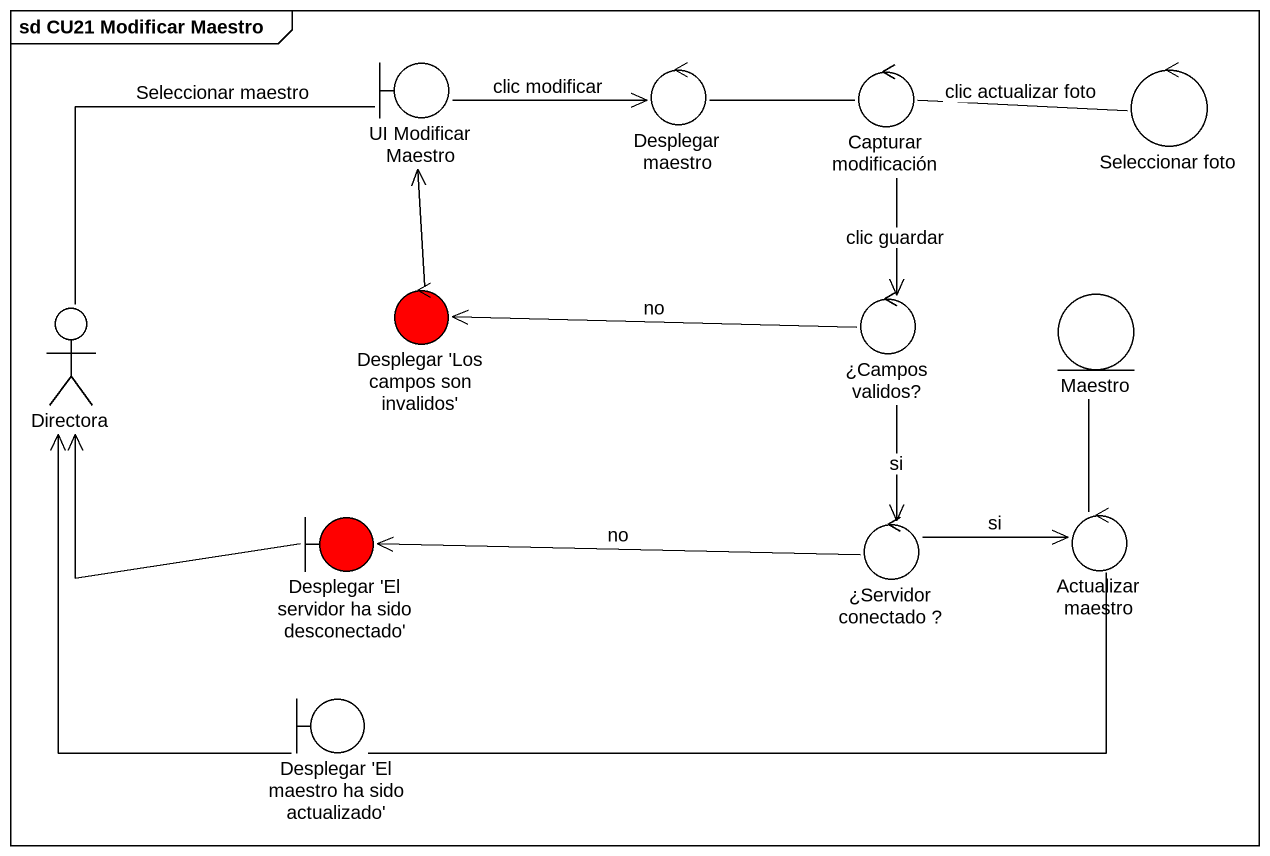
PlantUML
@startuml
mainframe sd CU21 Modificar Maestro
boundary "UI Modificar Maestro" as UI_Modificar_Maestro
control "Desplegar maestro" as Desplegar_maestro
control "Capturar modificación" as Capturar_modificación
control "Seleccionar foto" as Seleccionar_foto
actor Directora
control "Desplegar 'Los campos son invalidos'" as Desplegar_Los_campos_son #FF0000
control "¿Campos validos?" as Campos_validos
entity Maestro
control "Actualizar maestro" as Actualizar_maestro
boundary "Desplegar 'El servidor ha sido desconectado'" as Desplegar_El_servidor_ha #FF0000
control "¿Servidor conectado ?" as Servidor_conectado
boundary "Desplegar 'El maestro ha sido actualizado'" as Desplegar_El_maestro_ha
UI_Modificar_Maestro -right-> Desplegar_maestro : clic modificar
Desplegar_maestro -right- Capturar_modificación
Capturar_modificación --> Campos_validos : clic guardar
Seleccionar_foto -left- Capturar_modificación : clic actualizar foto
Directora -up- UI_Modificar_Maestro : Seleccionar maestro
Desplegar_Los_campos_son -up-> UI_Modificar_Maestro
Campos_validos -left-> Desplegar_Los_campos_son : no
Campos_validos --> Servidor_conectado : si
Actualizar_maestro -up- Maestro
Desplegar_El_servidor_ha -up-> Directora
Servidor_conectado -right-> Actualizar_maestro : si
Servidor_conectado -left-> Desplegar_El_servidor_ha : no
Desplegar_El_maestro_ha -up-> Directora
Desplegar_El_maestro_ha -right- Actualizar_maestro
@enduml
